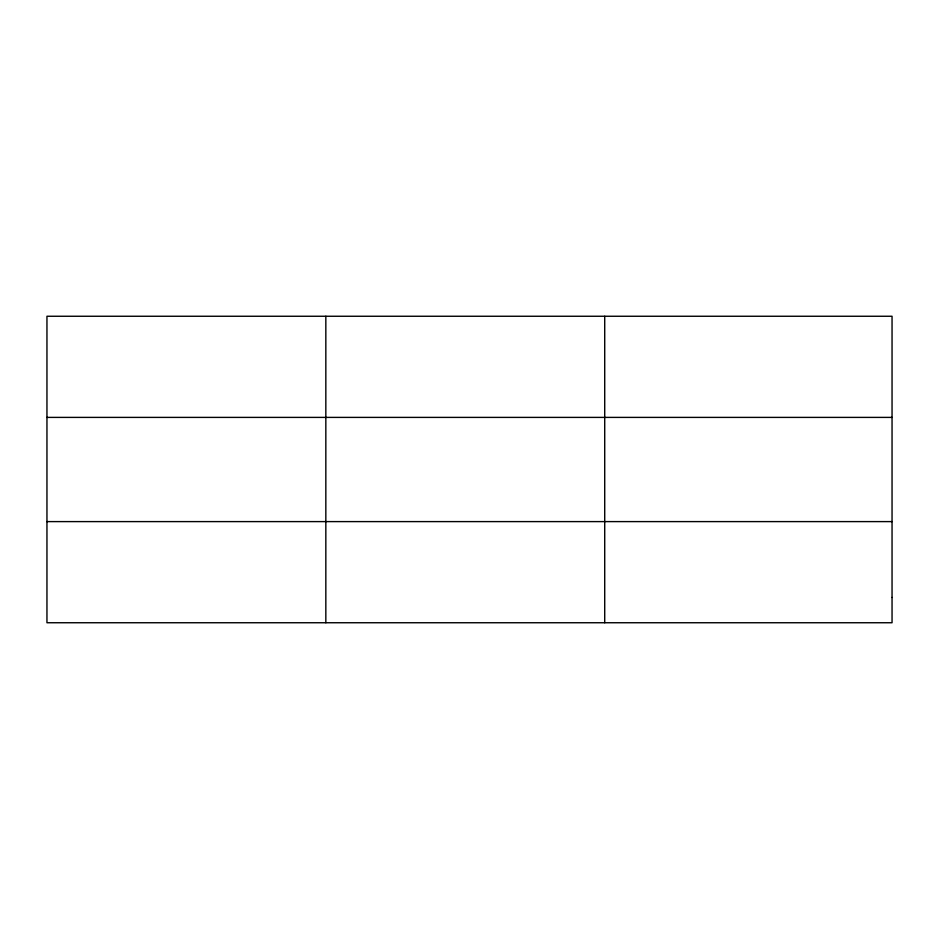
<?xml version="1.0" encoding="UTF-8"?>
<svg xmlns="http://www.w3.org/2000/svg" width="939" height="939" viewBox="0 0 939 939"><rect width="100%" height="100%" fill="white"/><g stroke="black" fill="none" stroke-linecap="round" stroke-linejoin="round"><path stroke-width="1.41" d="M325.833 316.255L325.833 622.745M604.716 316.255L604.716 622.745M46.95 417.397L892.05 417.397M46.95 521.603L892.05 521.603M892.05 597.462L892.05 622.745L46.95 622.745L46.95 316.255L892.05 316.255L892.05 597.462"/></g></svg>
